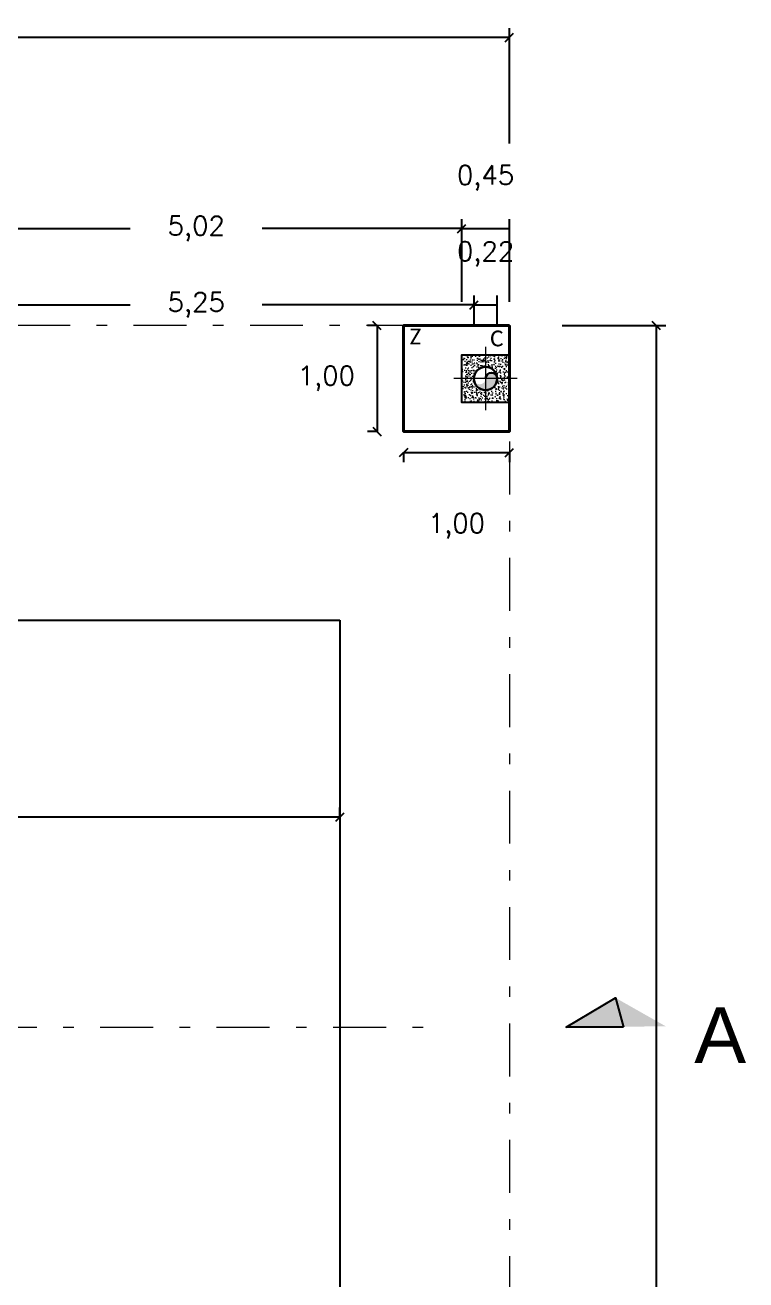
# Model space of a CAD drawing. Header units: metres. Extents: x 772934 to 773467, y 8442002 to 8442594.
# Drawn here: x 773092 to 773098.81, y 8442217.63 to 8442229.49 of the extents above; entities that cross this region are included whole.
import ezdxf

# ---------------------------------------------------------------- set-up
doc = ezdxf.new("R2010")
doc.units = ezdxf.units.M
doc.header["$PDMODE"] = 66
doc.linetypes.add('DASHDOT', pattern=[1, 0.5, -0.25, 0, -0.25])
for name, color, linetype, lineweight in [('02', 2, 'Continuous', 20), ('CIMENTACION', 7, 'Continuous', 40), ('COLUMNASS', 9, 'Continuous', 25), ('COTAS', 40, 'Continuous', 5), ('MURO...', 112, 'Continuous', 30), ('N.P.T', 61, 'DASHDOT', 9)]:
    doc.layers.add(name, color=color, linetype=linetype, lineweight=lineweight)
doc.styles.add('Legend', font='calibri.ttf')
doc.styles.get("Standard").update_dxf_attribs({"font": 'simplex.shx'})
doc.dimstyles.new('ISO-25', dxfattribs={"dimscale": 0, "dimtxt": 0.18, "dimasz": 0.08, "dimexe": 0.09, "dimexo": 0.5, "dimgap": 0.35, "dimtad": 0, "dimtih": 1, "dimtoh": 1, "dimzin": 3, "dimtxsty": 'Standard', "dimblk": 'OBLIQUE', "dimcen": -3, "dimclrd": 256, "dimclre": 256, "dimadec": 0, "dimazin": 0, "dimtfac": 1, "dimtmove": 2, "dimatfit": 2, "dimldrblk": 'OBLIQUE', "dimfxl": 1, "dimfxlon": 1, "dimtolj": 2, "dimarcsym": 0})

# ---------------------------------------------------------------- blocks, each defined once
blk = doc.blocks.new('_Oblique')
at = {"color": 0, "linetype": 'ByBlock', "lineweight": -2}
blk.add_line((-0.5, -0.5), (0.5, 0.5), dxfattribs=at)
blk = doc.blocks.new('*D87')
at = {"color": 173, "lineweight": -2, "ltscale": 0.05, "true_color": 0x4b5ece, "transparency": 16777216}
for p, q in [((773095.328, 8442226.646), (773095.238, 8442226.646)), ((773095.328, 8442225.646), (773095.238, 8442225.646))]:
    blk.add_line(p, q, dxfattribs=at)
at = {"color": 175, "lineweight": -2, "ltscale": 0.05, "true_color": 0x4d4db3, "transparency": 16777216}
blk.add_line((773095.328, 8442226.646), (773095.328, 8442225.646), dxfattribs=at)
at = {"layer": 'Defpoints', "color": 0, "ltscale": 0.05, "transparency": 16777216}
for p in [(773095.578, 8442226.646), (773095.328, 8442225.646), (773095.578, 8442225.646)]:
    blk.add_point(p, dxfattribs=at)
at = {"color": 175, "lineweight": -2, "ltscale": 0.05, "true_color": 0x4d4db3, "transparency": 16777216, "xscale": 0.08, "yscale": 0.08, "zscale": 0.08}
for p, rotation in [((773095.328, 8442226.646), 90), ((773095.328, 8442225.646), 270)]:
    blk.add_blockref('_Oblique', p, dxfattribs=dict(at, rotation=rotation))
at = {"color": 0, "ltscale": 0.05, "transparency": 16777216, "insert": (773094.849, 8442226.146), "char_height": 0.18, "attachment_point": 5}
blk.add_mtext('\\A2;1,00', dxfattribs=at)
blk = doc.blocks.new('*D88')
at = {"color": 173, "lineweight": -2, "ltscale": 0.05, "true_color": 0x4b5ece, "transparency": 16777216}
for p, q in [((773095.578, 8442225.446), (773095.578, 8442225.356)), ((773096.578, 8442225.446), (773096.578, 8442225.356))]:
    blk.add_line(p, q, dxfattribs=at)
at = {"color": 175, "lineweight": -2, "ltscale": 0.05, "true_color": 0x4d4db3, "transparency": 16777216}
blk.add_line((773095.578, 8442225.446), (773096.578, 8442225.446), dxfattribs=at)
at = {"layer": 'Defpoints', "color": 0, "ltscale": 0.05, "transparency": 16777216}
for p in [(773095.578, 8442225.646), (773096.578, 8442225.646), (773096.578, 8442225.446)]:
    blk.add_point(p, dxfattribs=at)
at = {"color": 175, "lineweight": -2, "ltscale": 0.05, "true_color": 0x4d4db3, "transparency": 16777216, "xscale": 0.08, "yscale": 0.08, "zscale": 0.08, "rotation": 180}
blk.add_blockref('_Oblique', (773095.578, 8442225.446), dxfattribs=at)
at = {"color": 175, "lineweight": -2, "ltscale": 0.05, "true_color": 0x4d4db3, "transparency": 16777216, "xscale": 0.08, "yscale": 0.08, "zscale": 0.08}
blk.add_blockref('_Oblique', (773096.578, 8442225.446), dxfattribs=at)
at = {"color": 0, "ltscale": 0.05, "transparency": 16777216, "insert": (773096.078, 8442224.752), "char_height": 0.18, "attachment_point": 5}
blk.add_mtext('\\A2;1,00', dxfattribs=at)
blk = doc.blocks.new('*D100')
at = {"color": 173, "lineweight": -2, "ltscale": 0.05, "true_color": 0x4b5ece, "transparency": 16777216}
for p, q in [((773090.996, 8442226.646), (773090.996, 8442226.932)), ((773096.244, 8442226.646), (773096.244, 8442226.932))]:
    blk.add_line(p, q, dxfattribs=at)
at = {"color": 175, "lineweight": -2, "ltscale": 0.05, "true_color": 0x4d4db3, "transparency": 16777216}
for p, q in [((773090.996, 8442226.842), (773092.996, 8442226.842)), ((773096.244, 8442226.842), (773094.244, 8442226.842))]:
    blk.add_line(p, q, dxfattribs=at)
at = {"layer": 'Defpoints', "color": 0, "ltscale": 0.05, "transparency": 16777216}
for p in [(773096.244, 8442226.842), (773090.996, 8442226.146), (773096.244, 8442226.146)]:
    blk.add_point(p, dxfattribs=at)
at = {"color": 175, "lineweight": -2, "ltscale": 0.05, "true_color": 0x4d4db3, "transparency": 16777216, "xscale": 0.08, "yscale": 0.08, "zscale": 0.08, "rotation": 180}
blk.add_blockref('_Oblique', (773090.996, 8442226.842), dxfattribs=at)
at = {"color": 175, "lineweight": -2, "ltscale": 0.05, "true_color": 0x4d4db3, "transparency": 16777216, "xscale": 0.08, "yscale": 0.08, "zscale": 0.08}
blk.add_blockref('_Oblique', (773096.244, 8442226.842), dxfattribs=at)
at = {"color": 0, "ltscale": 0.05, "transparency": 16777216, "insert": (773093.62, 8442226.842), "char_height": 0.18, "attachment_point": 5}
blk.add_mtext('\\A2;5,25', dxfattribs=at)
blk = doc.blocks.new('*D101')
at = {"color": 173, "lineweight": -2, "ltscale": 0.05, "true_color": 0x4b5ece, "transparency": 16777216}
for p, q in [((773096.244, 8442226.646), (773096.244, 8442226.932)), ((773096.463, 8442226.646), (773096.463, 8442226.932))]:
    blk.add_line(p, q, dxfattribs=at)
at = {"color": 175, "lineweight": -2, "ltscale": 0.05, "true_color": 0x4d4db3, "transparency": 16777216}
blk.add_line((773096.244, 8442226.842), (773096.463, 8442226.842), dxfattribs=at)
at = {"layer": 'Defpoints', "color": 0, "ltscale": 0.05, "transparency": 16777216}
for p in [(773096.463, 8442226.842), (773096.244, 8442226.146), (773096.463, 8442226.146)]:
    blk.add_point(p, dxfattribs=at)
at = {"color": 0, "ltscale": 0.05, "transparency": 16777216, "insert": (773096.353, 8442227.322), "char_height": 0.18, "attachment_point": 5}
blk.add_mtext('\\A2;0,22', dxfattribs=at)
blk = doc.blocks.new('*D113')
at = {"color": 173, "lineweight": -2, "ltscale": 0.05, "true_color": 0x4b5ece, "transparency": 16777216}
for p, q in [((773091.112, 8442226.871), (773091.112, 8442227.653)), ((773096.128, 8442226.871), (773096.128, 8442227.653))]:
    blk.add_line(p, q, dxfattribs=at)
at = {"color": 175, "lineweight": -2, "ltscale": 0.05, "true_color": 0x4d4db3, "transparency": 16777216}
for p, q in [((773091.112, 8442227.563), (773092.996, 8442227.563)), ((773096.128, 8442227.563), (773094.244, 8442227.563))]:
    blk.add_line(p, q, dxfattribs=at)
at = {"layer": 'Defpoints', "color": 0, "ltscale": 0.05, "transparency": 16777216}
for p in [(773096.128, 8442227.563), (773091.112, 8442226.371), (773096.128, 8442226.371)]:
    blk.add_point(p, dxfattribs=at)
at = {"color": 175, "lineweight": -2, "ltscale": 0.05, "true_color": 0x4d4db3, "transparency": 16777216, "xscale": 0.08, "yscale": 0.08, "zscale": 0.08, "rotation": 180}
blk.add_blockref('_Oblique', (773091.112, 8442227.563), dxfattribs=at)
at = {"color": 175, "lineweight": -2, "ltscale": 0.05, "true_color": 0x4d4db3, "transparency": 16777216, "xscale": 0.08, "yscale": 0.08, "zscale": 0.08}
blk.add_blockref('_Oblique', (773096.128, 8442227.563), dxfattribs=at)
at = {"color": 0, "ltscale": 0.05, "transparency": 16777216, "insert": (773093.62, 8442227.563), "char_height": 0.18, "attachment_point": 5}
blk.add_mtext('\\A2;5,02', dxfattribs=at)
blk = doc.blocks.new('*D114')
at = {"color": 173, "lineweight": -2, "ltscale": 0.05, "true_color": 0x4b5ece, "transparency": 16777216}
for p, q in [((773096.128, 8442226.871), (773096.128, 8442227.653)), ((773096.578, 8442226.871), (773096.578, 8442227.653))]:
    blk.add_line(p, q, dxfattribs=at)
at = {"color": 175, "lineweight": -2, "ltscale": 0.05, "true_color": 0x4d4db3, "transparency": 16777216}
blk.add_line((773096.128, 8442227.563), (773096.578, 8442227.563), dxfattribs=at)
at = {"layer": 'Defpoints', "color": 0, "ltscale": 0.05, "transparency": 16777216}
for p in [(773096.578, 8442227.563), (773096.128, 8442226.371), (773096.578, 8442226.371)]:
    blk.add_point(p, dxfattribs=at)
at = {"color": 0, "ltscale": 0.05, "transparency": 16777216, "insert": (773096.353, 8442228.042), "char_height": 0.18, "attachment_point": 5}
blk.add_mtext('\\A2;0,45', dxfattribs=at)
blk = doc.blocks.new('*D199')
at = {"color": 173, "lineweight": -2, "ltscale": 0.05, "true_color": 0x4b5ece, "transparency": 16777216}
for p, q in [((773097.078, 8442226.646), (773098.056, 8442226.646)), ((773097.078, 8442204.861), (773098.056, 8442204.861))]:
    blk.add_line(p, q, dxfattribs=at)
at = {"color": 175, "lineweight": -2, "ltscale": 0.05, "true_color": 0x4d4db3, "transparency": 16777216}
for p, q in [((773097.966, 8442226.646), (773097.966, 8442216.21)), ((773097.966, 8442204.861), (773097.966, 8442215.296))]:
    blk.add_line(p, q, dxfattribs=at)
at = {"layer": 'Defpoints', "color": 0, "ltscale": 0.05, "transparency": 16777216}
for p in [(773096.578, 8442226.646), (773096.578, 8442204.861), (773097.966, 8442204.861)]:
    blk.add_point(p, dxfattribs=at)
at = {"color": 175, "lineweight": -2, "ltscale": 0.05, "true_color": 0x4d4db3, "transparency": 16777216, "xscale": 0.08, "yscale": 0.08, "zscale": 0.08}
for p, rotation in [((773097.966, 8442226.646), 90), ((773097.966, 8442204.861), 270)]:
    blk.add_blockref('_Oblique', p, dxfattribs=dict(at, rotation=rotation))
at = {"color": 0, "ltscale": 0.05, "transparency": 16777216, "insert": (773097.966, 8442215.753), "char_height": 0.18, "attachment_point": 5}
blk.add_mtext('\\A2;21,79', dxfattribs=at)
blk = doc.blocks.new('*D254')
at = {"color": 173, "lineweight": -2, "ltscale": 0.05, "true_color": 0x4b5ece, "transparency": 16777216}
for p, q in [((773063.328, 8442228.369), (773063.328, 8442229.459)), ((773096.578, 8442228.369), (773096.578, 8442229.459))]:
    blk.add_line(p, q, dxfattribs=at)
at = {"color": 175, "lineweight": -2, "ltscale": 0.05, "true_color": 0x4d4db3, "transparency": 16777216}
for p, q in [((773063.328, 8442229.369), (773079.243, 8442229.369)), ((773096.578, 8442229.369), (773080.663, 8442229.369))]:
    blk.add_line(p, q, dxfattribs=at)
at = {"layer": 'Defpoints', "color": 0, "ltscale": 0.05, "transparency": 16777216}
for p in [(773096.578, 8442229.369), (773063.328, 8442226.646), (773096.578, 8442226.646)]:
    blk.add_point(p, dxfattribs=at)
at = {"color": 175, "lineweight": -2, "ltscale": 0.05, "true_color": 0x4d4db3, "transparency": 16777216, "xscale": 0.08, "yscale": 0.08, "zscale": 0.08, "rotation": 180}
blk.add_blockref('_Oblique', (773063.328, 8442229.369), dxfattribs=at)
at = {"color": 175, "lineweight": -2, "ltscale": 0.05, "true_color": 0x4d4db3, "transparency": 16777216, "xscale": 0.08, "yscale": 0.08, "zscale": 0.08}
blk.add_blockref('_Oblique', (773096.578, 8442229.369), dxfattribs=at)
at = {"color": 0, "ltscale": 0.05, "transparency": 16777216, "insert": (773079.953, 8442229.369), "char_height": 0.18, "attachment_point": 5}
blk.add_mtext('\\A2;33,25', dxfattribs=at)
blk = doc.blocks.new('*D256')
at = {"color": 173, "lineweight": -2, "ltscale": 0.05, "true_color": 0x4b5ece, "transparency": 16777216}
for p, q in [((773064.928, 8442222.002), (773064.928, 8442222.092)), ((773094.978, 8442222.002), (773094.978, 8442222.092))]:
    blk.add_line(p, q, dxfattribs=at)
at = {"color": 175, "lineweight": -2, "ltscale": 0.05, "true_color": 0x4d4db3, "transparency": 16777216}
for p, q in [((773064.928, 8442222.002), (773079.243, 8442222.002)), ((773094.978, 8442222.002), (773080.663, 8442222.002))]:
    blk.add_line(p, q, dxfattribs=at)
at = {"layer": 'Defpoints', "color": 0, "ltscale": 0.05, "transparency": 16777216}
for p in [(773064.928, 8442221.991), (773094.978, 8442222.002), (773094.978, 8442221.991)]:
    blk.add_point(p, dxfattribs=at)
at = {"color": 175, "lineweight": -2, "ltscale": 0.05, "true_color": 0x4d4db3, "transparency": 16777216, "xscale": 0.08, "yscale": 0.08, "zscale": 0.08, "rotation": 180}
blk.add_blockref('_Oblique', (773064.928, 8442222.002), dxfattribs=at)
at = {"color": 175, "lineweight": -2, "ltscale": 0.05, "true_color": 0x4d4db3, "transparency": 16777216, "xscale": 0.08, "yscale": 0.08, "zscale": 0.08}
blk.add_blockref('_Oblique', (773094.978, 8442222.002), dxfattribs=at)
at = {"color": 0, "ltscale": 0.05, "transparency": 16777216, "insert": (773079.953, 8442222.002), "char_height": 0.18, "attachment_point": 5}
blk.add_mtext('\\A2;30,05', dxfattribs=at)

msp = doc.modelspace()

# ---------------------------------------------------------------- hatches: boundary and pattern name
at = {"linetype": 'Continuous', "lineweight": 0}
h = msp.add_hatch(dxfattribs=at)
h.set_pattern_fill('AR-CONC', color=256, scale=0.01, angle=90, style=0)
h.set_pattern_definition([(140, (773096.55327, 8442225.495666), (0.0062752, 0.071726), [0.0075, -0.0825]), (85, (773096.55327, 8442225.495666), (-0.075219, -0.013875), [0.006, -0.066]), (190.451, (773096.55379, 8442225.50164), (-0.068944, 0.057851), [0.006374, -0.070114]), (136.184, (773096.53327, 8442225.49567), (0.016552, 0.106724), [0.01125, -0.12375]), (186.636, (773096.53465, 8442225.50456), (-0.097412, 0.093466), [0.009561, -0.105171]), (81.184, (773096.53327, 8442225.49567), (-0.097412, 0.093466), [0.009, -0.099]), (111, (773096.53827, 8442225.505666), (0.040262, 0.0596907), [0.0075, -0.0825]), (56, (773096.53827, 8442225.505666), (-0.072515, 0.0243315), [0.006, -0.066]), (161.451, (773096.54162, 8442225.51064), (-0.032253, 0.0840223), [0.006374, -0.070114]), (127.5, (773096.553268, 8442225.495666), (-0.0332894, 0.001216), [0, -0.0652, 0, -0.067, 0, -0.06625]), (97.5, (773096.553268, 8442225.495666), (-0.0394412, 0.026307), [0, -0.0382, 0, -0.0637, 0, -0.02525]), (57.5, (773096.553268, 8442225.473366), (0.0022555, 0.05338224), [0, -0.025, 0, -0.078, 0, -0.1035]), (47.5, (773096.55327, 8442225.463366), (-0.0100105, 0.0583186), [0, -0.0325, 0, -0.0518, 0, -0.0735])])
edge = h.paths.add_edge_path()
edge.add_line((773096.128, 8442226.146), (773096.244, 8442226.146))
edge.add_arc((773096.353, 8442226.146), 0.11, 540, 630)
edge.add_line((773096.353, 8442226.036), (773096.353, 8442225.921))
edge.add_line((773096.353, 8442225.921), (773096.128, 8442225.921))
edge.add_line((773096.128, 8442225.921), (773096.128, 8442226.146))
edge = h.paths.add_edge_path()
edge.add_line((773096.128, 8442226.371), (773096.353, 8442226.371))
edge.add_line((773096.353, 8442226.371), (773096.353, 8442226.255))
edge.add_arc((773096.353, 8442226.146), 0.11, 450, 540)
edge.add_line((773096.244, 8442226.146), (773096.128, 8442226.146))
edge.add_line((773096.128, 8442226.146), (773096.128, 8442226.371))
edge = h.paths.add_edge_path()
edge.add_line((773096.578, 8442226.146), (773096.463, 8442226.146))
edge.add_arc((773096.353, 8442226.146), 0.11, 360.0041, 450)
edge.add_line((773096.353, 8442226.255), (773096.353, 8442226.371))
edge.add_line((773096.353, 8442226.371), (773096.578, 8442226.371))
edge.add_line((773096.578, 8442226.371), (773096.578, 8442226.146))
edge = h.paths.add_edge_path()
edge.add_line((773096.463, 8442226.146), (773096.578, 8442226.146))
edge.add_line((773096.578, 8442226.146), (773096.578, 8442225.921))
edge.add_line((773096.578, 8442225.921), (773096.353, 8442225.921))
edge.add_line((773096.353, 8442225.921), (773096.353, 8442226.036))
edge.add_arc((773096.353, 8442226.146), 0.11, 630, 720.0041)
at = {"linetype": 'Continuous'}
h = msp.add_hatch(color=256, dxfattribs=at)
h.set_gradient(color1=(0, 0, 255), one_color=1, tint=1)
h.paths.add_polyline_path([(773096.353, 8442226.036, -0.414214), (773096.244, 8442226.146, 1), (773096.353, 8442226.146, -1), (773096.463, 8442226.146, -0.414214)])
h = msp.add_hatch(color=256)
h.dxf.hatch_style = 1
h.paths.add_polyline_path([(773098.055, 8442220.024), (773097.113, 8442220.015), (773097.582, 8442220.292)])
h = msp.add_hatch(color=256)
h.dxf.hatch_style = 1
h.paths.add_polyline_path([(773098.055, 8442220.024), (773097.113, 8442220.015), (773097.582, 8442220.292)])
h = msp.add_hatch(color=256)
h.dxf.hatch_style = 1
h.paths.add_polyline_path([(773098.055, 8442220.024), (773097.113, 8442220.015), (773097.582, 8442220.292)])
h = msp.add_hatch(color=256)
h.dxf.hatch_style = 1
h.paths.add_polyline_path([(773098.055, 8442220.024), (773097.113, 8442220.015), (773097.582, 8442220.292)])
h = msp.add_hatch(color=256)
h.dxf.hatch_style = 1
h.paths.add_polyline_path([(773098.055, 8442220.024), (773097.113, 8442220.015), (773097.582, 8442220.292)])
h = msp.add_hatch(color=256)
h.dxf.hatch_style = 1
h.paths.add_polyline_path([(773098.055, 8442220.024), (773097.113, 8442220.015), (773097.582, 8442220.292)])

# ---------------------------------------------------------------- linework, layer by layer
for p, q in [((773064.928, 8442223.861), (773094.978, 8442223.861)), ((773094.978, 8442223.861), (773094.978, 8442205.861))]:
    msp.add_line(p, q)
msp.add_lwpolyline([(773097.655, 8442220.016), (773097.113, 8442220.015), (773097.582, 8442220.292), (773097.655, 8442220.016)])
msp.add_lwpolyline([(773097.655, 8442220.016), (773097.113, 8442220.015), (773097.582, 8442220.292), (773097.655, 8442220.016)])
msp.add_lwpolyline([(773097.655, 8442220.016), (773097.113, 8442220.015), (773097.582, 8442220.292), (773097.655, 8442220.016)])
msp.add_lwpolyline([(773097.655, 8442220.016), (773097.113, 8442220.015), (773097.582, 8442220.292), (773097.655, 8442220.016)])
msp.add_lwpolyline([(773097.655, 8442220.016), (773097.113, 8442220.015), (773097.582, 8442220.292), (773097.655, 8442220.016)])
msp.add_lwpolyline([(773097.655, 8442220.016), (773097.113, 8442220.015), (773097.582, 8442220.292), (773097.655, 8442220.016)])
at = {"layer": 'CIMENTACION'}
msp.add_lwpolyline([(773096.578, 8442226.646), (773096.578, 8442225.646), (773095.578, 8442225.646), (773095.578, 8442226.646)], close=True, dxfattribs=at)
at = {"layer": 'COLUMNASS'}
msp.add_lwpolyline([(773096.578, 8442226.371), (773096.578, 8442225.921), (773096.128, 8442225.921), (773096.128, 8442226.371)], close=True, dxfattribs=at)
at = {"layer": 'COTAS', "color": 1}
for points in [[(773096.353, 8442226.446), (773096.353, 8442226.071), (773096.353, 8442225.846)], [(773096.653, 8442226.146), (773096.278, 8442226.146), (773096.053, 8442226.146)]]:
    msp.add_lwpolyline(points, dxfattribs=at)
at = {"layer": 'MURO...'}
msp.add_circle((773096.353, 8442226.146), 0.11, dxfattribs=at)
msp.add_arc((773096.408, 8442226.146), 0.0548, 0, 180, dxfattribs=at)
at = {"layer": 'N.P.T'}
msp.add_line((773064.113, 8442220.015), (773095.814, 8442220.015), dxfattribs=at)
msp.add_lwpolyline([(773063.328, 8442226.651), (773096.578, 8442226.651), (773096.578, 8442204.861), (773063.328, 8442204.861)], close=True, dxfattribs=at)

# ---------------------------------------------------------------- texts
at = {"insert": (773098.814, 8442219.678), "char_height": 0.525, "attachment_point": 9}
msp.add_mtext('{\\fArial|b0|i0|c0|p34;A}', dxfattribs=at)
msp.add_mtext('{\\fArial|b0|i0|c0|p34;A}', dxfattribs=at)
msp.add_mtext('{\\fArial|b0|i0|c0|p34;A}', dxfattribs=at)
msp.add_mtext('{\\fArial|b0|i0|c0|p34;A}', dxfattribs=at)
msp.add_mtext('{\\fArial|b0|i0|c0|p34;A}', dxfattribs=at)
msp.add_mtext('{\\fArial|b0|i0|c0|p34;A}', dxfattribs=at)
at = {"layer": '02', "lineweight": 5, "char_height": 0.15, "width": 5.57795, "attachment_point": 1, "style": 'Legend'}
for s, insert in [('Z', (773095.636, 8442226.618, 0.207)), ('C', (773096.397, 8442226.6))]:
    msp.add_mtext(s, dxfattribs=dict(at, insert=insert))

# ---------------------------------------------------------------- dimensions: what is measured, and where the dimension line sits
at = {"ltscale": 0.05}
for p1, p2, distance, picture, middle in [((773063.328, 8442226.646), (773096.578, 8442226.646), 2.723, '*D254', (773079.953, 8442229.369)), ((773064.928, 8442221.991), (773094.978, 8442221.991), 0.011, '*D256', (773079.953, 8442222.002))]:
    dim = msp.add_aligned_dim(p1=p1, p2=p2, distance=distance, dimstyle='ISO-25', override={"dimscale": 1}, dxfattribs=at)
    dim.commit()
    dim.dimension.update_dxf_attribs({"geometry": picture, "text_midpoint": middle})
for base, p1, p2, picture, middle in [((773096.578, 8442227.563), (773096.128, 8442226.371), (773096.578, 8442226.371), '*D114', (773096.353, 8442228.042)), ((773096.128, 8442227.563), (773091.112, 8442226.371), (773096.128, 8442226.371), '*D113', (773093.62, 8442227.563)), ((773096.463, 8442226.842), (773096.244, 8442226.146), (773096.463, 8442226.146), '*D101', (773096.353, 8442227.322)), ((773096.244, 8442226.842), (773090.996, 8442226.146), (773096.244, 8442226.146), '*D100', (773093.62, 8442226.842)), ((773096.578, 8442225.446), (773095.578, 8442225.646), (773096.578, 8442225.646), '*D88', (773096.078, 8442224.752))]:
    dim = msp.add_linear_dim(base=base, p1=p1, p2=p2, dimstyle='ISO-25', override={"dimscale": 1}, dxfattribs=at)
    dim.commit()
    dim.dimension.update_dxf_attribs({"geometry": picture, "text_midpoint": middle})
for base, p1, p2, picture, middle in [((773095.328, 8442225.646), (773095.578, 8442226.646), (773095.578, 8442225.646), '*D87', (773094.849, 8442226.146)), ((773097.965661624, 8442204.860665765), (773096.578268208, 8442226.645665767), (773096.578268208, 8442204.860665765), '*D199', (773097.965661623, 8442215.753165767))]:
    dim = msp.add_linear_dim(base=base, p1=p1, p2=p2, angle=90, dimstyle='ISO-25', override={"dimscale": 1}, dxfattribs=at)
    dim.commit()
    dim.dimension.update_dxf_attribs({"geometry": picture, "text_midpoint": middle})

doc.saveas('drawing.dxf')
